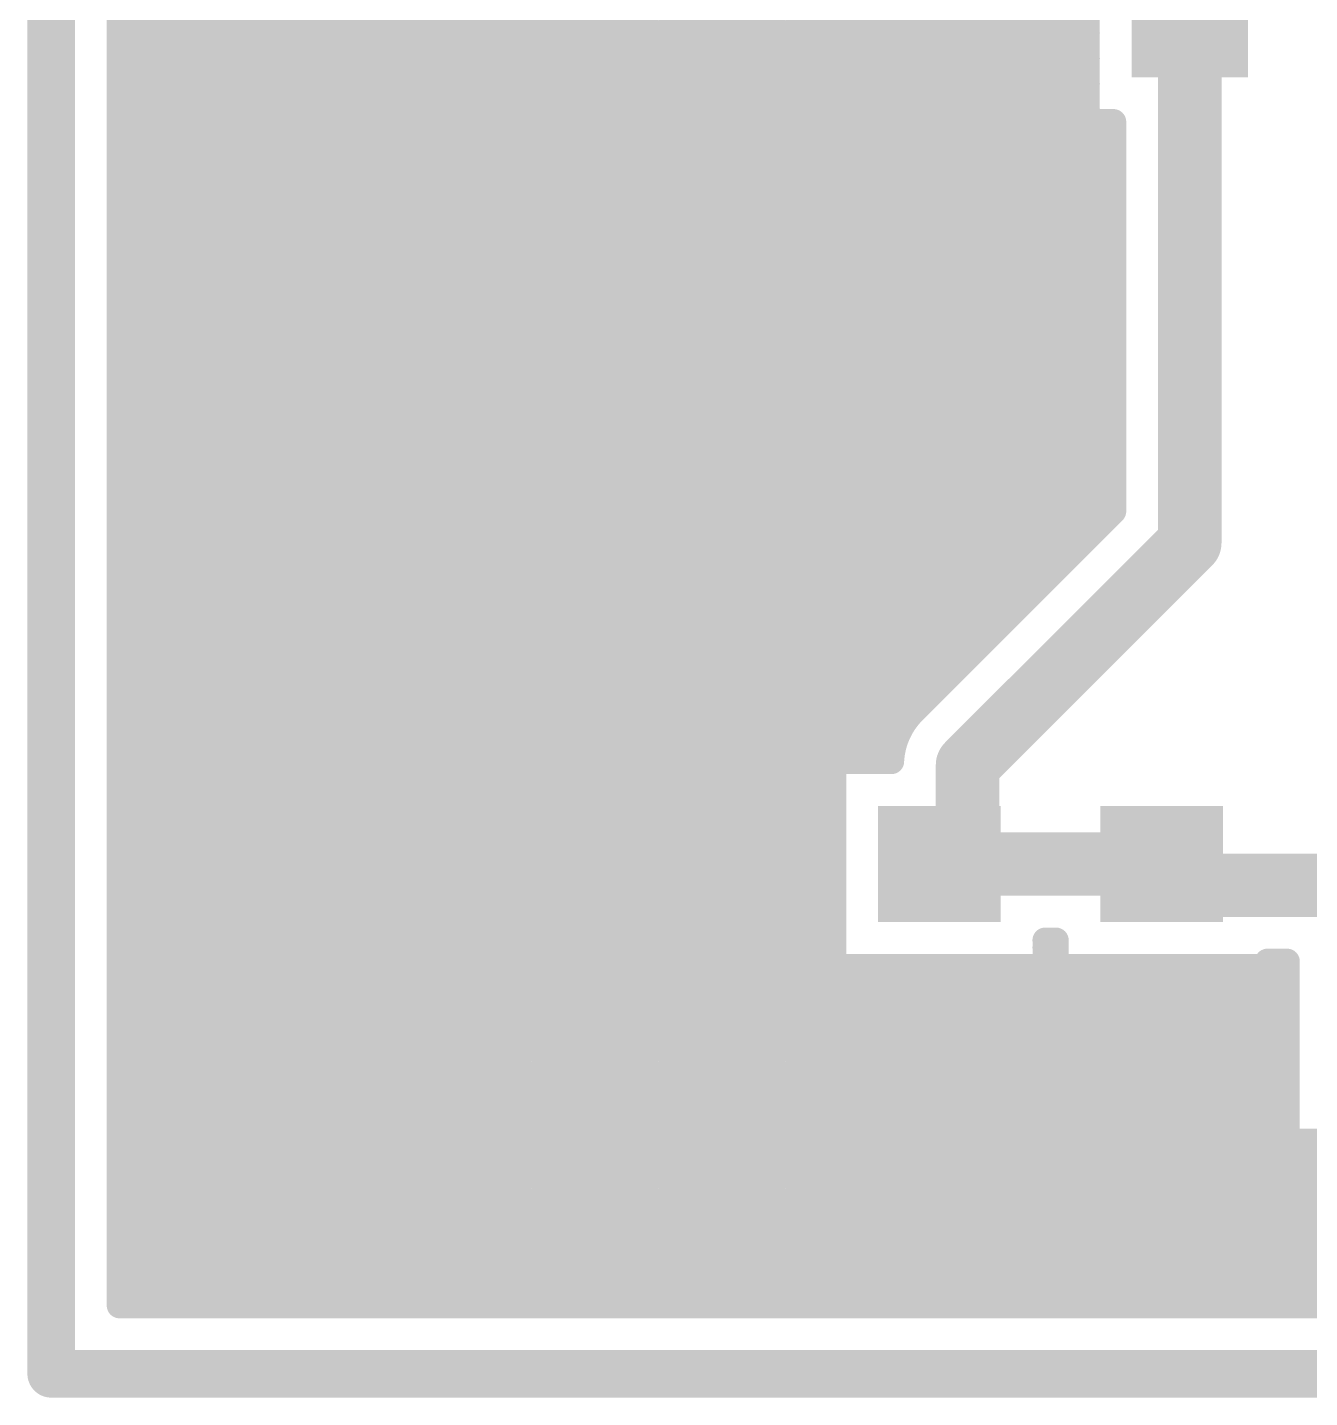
# Model space of a CAD drawing. Header units: inches. Extents: x 0 to 226, y 0 to 70.
# Drawn here: x 58.69 to 68.94, y 44.67 to 55.63 of the extents above; entities that cross this region are included whole.
import ezdxf

# ---------------------------------------------------------------- set-up
doc = ezdxf.new("R2010")
doc.units = ezdxf.units.IN
doc.layers.add('Keep-Out Layer', color=6, linetype='Continuous')
doc.layers.add('Top Layer', color=1, linetype='Continuous')

msp = doc.modelspace()

# ---------------------------------------------------------------- linework, layer by layer
at = {"layer": 'Keep-Out Layer'}
for points in [[(58.881, 44.864, 0.381, 0.381, 0), (58.881, 69.694, 0.381, 0.381, 0)], [(58.881, 44.864, 0.381, 0.381, 0), (78.322, 44.864, 0.381, 0.381, 0)]]:
    msp.add_lwpolyline(points, format="xyseb", dxfattribs=at)
msp.add_lwpolyline([(58.786, 44.864, 0.191, 0.191, 1), (58.976, 44.864, 0.191, 0.191, 1)], format="xyseb", close=True, dxfattribs=at)
msp.add_lwpolyline([(58.786, 44.864, 0.191, 0.191, 1), (58.976, 44.864, 0.191, 0.191, 1)], format="xyseb", close=True, dxfattribs=at)
at = {"layer": 'Top Layer'}
for points in [[(59.427, 45.41, 0.203, 0.203, 0), (59.427, 63.371, 0.203, 0.203, 0)], [(59.574, 45.41, 0.203, 0.203, 0), (59.574, 63.371, 0.203, 0.203, 0)], [(59.778, 45.41, 0.203, 0.203, 0), (59.778, 63.371, 0.203, 0.203, 0)], [(59.981, 45.41, 0.203, 0.203, 0), (59.981, 63.371, 0.203, 0.203, 0)], [(60.184, 45.41, 0.203, 0.203, 0), (60.184, 63.371, 0.203, 0.203, 0)], [(60.387, 45.41, 0.203, 0.203, 0), (60.387, 63.371, 0.203, 0.203, 0)], [(60.59, 45.41, 0.203, 0.203, 0), (60.59, 63.371, 0.203, 0.203, 0)], [(60.794, 45.41, 0.203, 0.203, 0), (60.794, 63.371, 0.203, 0.203, 0)], [(60.997, 45.41, 0.203, 0.203, 0), (60.997, 63.371, 0.203, 0.203, 0)], [(61.2, 45.41, 0.203, 0.203, 0), (61.2, 63.371, 0.203, 0.203, 0)], [(61.403, 45.41, 0.203, 0.203, 0), (61.403, 63.371, 0.203, 0.203, 0)], [(61.606, 45.41, 0.203, 0.203, 0), (61.606, 63.371, 0.203, 0.203, 0)], [(61.81, 45.41, 0.203, 0.203, 0), (61.81, 63.371, 0.203, 0.203, 0)], [(62.013, 45.41, 0.203, 0.203, 0), (62.013, 63.371, 0.203, 0.203, 0)], [(62.216, 45.41, 0.203, 0.203, 0), (62.216, 63.371, 0.203, 0.203, 0)], [(62.419, 45.41, 0.203, 0.203, 0), (62.419, 63.371, 0.203, 0.203, 0)], [(62.622, 45.41, 0.203, 0.203, 0), (62.622, 63.371, 0.203, 0.203, 0)], [(62.826, 45.41, 0.203, 0.203, 0), (62.826, 63.371, 0.203, 0.203, 0)], [(63.029, 45.41, 0.203, 0.203, 0), (63.029, 63.371, 0.203, 0.203, 0)], [(63.232, 45.41, 0.203, 0.203, 0), (63.232, 63.371, 0.203, 0.203, 0)], [(63.435, 45.41, 0.203, 0.203, 0), (63.435, 63.371, 0.203, 0.203, 0)], [(63.638, 45.41, 0.203, 0.203, 0), (63.638, 63.371, 0.203, 0.203, 0)], [(63.842, 45.41, 0.203, 0.203, 0), (63.842, 63.371, 0.203, 0.203, 0)], [(64.045, 45.41, 0.203, 0.203, 0), (64.045, 63.371, 0.203, 0.203, 0)], [(64.248, 45.41, 0.203, 0.203, 0), (64.248, 63.371, 0.203, 0.203, 0)], [(64.451, 45.41, 0.203, 0.203, 0), (64.451, 63.371, 0.203, 0.203, 0)], [(64.654, 45.41, 0.203, 0.203, 0), (64.654, 63.371, 0.203, 0.203, 0)], [(64.858, 45.41, 0.203, 0.203, 0), (64.858, 63.371, 0.203, 0.203, 0)], [(65.061, 45.41, 0.203, 0.203, 0), (65.061, 63.371, 0.203, 0.203, 0)], [(65.264, 49.763, 0.203, 0.203, 0), (65.264, 63.371, 0.203, 0.203, 0)], [(65.467, 49.763, 0.203, 0.203, 0), (65.467, 63.371, 0.203, 0.203, 0)], [(65.67, 50.02, 0.203, 0.203, 0), (65.67, 63.371, 0.203, 0.203, 0)], [(65.874, 50.261, 0.203, 0.203, 0), (65.874, 63.371, 0.203, 0.203, 0)], [(66.077, 50.464, 0.203, 0.203, 0), (66.077, 63.371, 0.203, 0.203, 0)], [(66.28, 50.667, 0.203, 0.203, 0), (66.28, 63.371, 0.203, 0.203, 0)], [(66.483, 50.87, 0.203, 0.203, 0), (66.483, 63.371, 0.203, 0.203, 0)], [(66.686, 51.074, 0.203, 0.203, 0), (66.686, 63.371, 0.203, 0.203, 0)], [(66.89, 51.277, 0.203, 0.203, 0), (66.89, 63.371, 0.203, 0.203, 0)], [(67.093, 51.48, 0.203, 0.203, 0), (67.093, 63.371, 0.203, 0.203, 0)], [(67.165, 54.879, 0.203, 0.203, 0), (67.165, 56.57, 0.203, 0.203, 0)], [(67.986, 53.804, 0.508, 0.508, 0), (67.986, 55.724, 0.508, 0.508, 0)], [(59.427, 55.59, 0.203, 0.203, 0), (67.165, 55.59, 0.203, 0.203, 0)], [(59.427, 55.386, 0.203, 0.203, 0), (67.165, 55.386, 0.203, 0.203, 0)], [(59.427, 55.183, 0.203, 0.203, 0), (67.165, 55.183, 0.203, 0.203, 0)], [(59.427, 54.98, 0.203, 0.203, 0), (67.165, 54.98, 0.203, 0.203, 0)], [(67.165, 54.879, 0.203, 0.203, 0), (67.376, 54.879, 0.203, 0.203, 0)], [(67.296, 51.683, 0.203, 0.203, 0), (67.296, 54.879, 0.203, 0.203, 0)], [(67.376, 53.804, 0.203, 0.203, 0), (67.376, 54.879, 0.203, 0.203, 0)], [(59.427, 54.777, 0.203, 0.203, 0), (67.376, 54.777, 0.203, 0.203, 0)], [(59.427, 54.574, 0.203, 0.203, 0), (67.376, 54.574, 0.203, 0.203, 0)], [(59.427, 54.37, 0.203, 0.203, 0), (67.376, 54.37, 0.203, 0.203, 0)], [(59.427, 54.167, 0.203, 0.203, 0), (67.376, 54.167, 0.203, 0.203, 0)], [(59.427, 53.964, 0.203, 0.203, 0), (67.376, 53.964, 0.203, 0.203, 0)], [(67.986, 51.511, 0.508, 0.508, 0), (67.986, 53.804, 0.508, 0.508, 0)], [(59.427, 53.761, 0.203, 0.203, 0), (67.376, 53.761, 0.203, 0.203, 0)], [(67.376, 51.763, 0.203, 0.203, 0), (67.376, 53.804, 0.203, 0.203, 0)], [(59.427, 53.558, 0.203, 0.203, 0), (67.376, 53.558, 0.203, 0.203, 0)], [(59.427, 53.354, 0.203, 0.203, 0), (67.376, 53.354, 0.203, 0.203, 0)], [(59.427, 53.151, 0.203, 0.203, 0), (67.376, 53.151, 0.203, 0.203, 0)], [(59.427, 52.948, 0.203, 0.203, 0), (67.376, 52.948, 0.203, 0.203, 0)], [(59.427, 52.745, 0.203, 0.203, 0), (67.376, 52.745, 0.203, 0.203, 0)], [(59.427, 52.542, 0.203, 0.203, 0), (67.376, 52.542, 0.203, 0.203, 0)], [(59.427, 52.338, 0.203, 0.203, 0), (67.376, 52.338, 0.203, 0.203, 0)], [(59.427, 52.135, 0.203, 0.203, 0), (67.376, 52.135, 0.203, 0.203, 0)], [(59.427, 51.932, 0.203, 0.203, 0), (67.376, 51.932, 0.203, 0.203, 0)], [(65.778, 50.165, 0.203, 0.203, 0), (67.376, 51.763, 0.203, 0.203, 0)], [(59.427, 51.729, 0.203, 0.203, 0), (67.342, 51.729, 0.203, 0.203, 0)], [(66.209, 49.734, 0.508, 0.508, 0), (67.986, 51.511, 0.508, 0.508, 0)], [(59.427, 51.526, 0.203, 0.203, 0), (67.138, 51.526, 0.203, 0.203, 0)], [(59.427, 51.322, 0.203, 0.203, 0), (66.935, 51.322, 0.203, 0.203, 0)], [(59.427, 51.119, 0.203, 0.203, 0), (66.732, 51.119, 0.203, 0.203, 0)], [(59.427, 50.916, 0.203, 0.203, 0), (66.529, 50.916, 0.203, 0.203, 0)], [(59.427, 50.713, 0.203, 0.203, 0), (66.326, 50.713, 0.203, 0.203, 0)], [(59.427, 50.51, 0.203, 0.203, 0), (66.122, 50.51, 0.203, 0.203, 0)], [(59.427, 50.306, 0.203, 0.203, 0), (65.919, 50.306, 0.203, 0.203, 0)], [(59.427, 50.103, 0.203, 0.203, 0), (65.724, 50.103, 0.203, 0.203, 0)], [(65.6, 49.763, 0.203, 0.203, -0.186704), (65.778, 50.165, 0.203, 0.203, 0)], [(65.6, 49.763, 0.203, 0.203, -0.186704), (65.778, 50.165, 0.203, 0.203, 0)], [(59.427, 49.9, 0.203, 0.203, 0), (65.622, 49.9, 0.203, 0.203, 0)], [(66.209, 49.153, 0.508, 0.508, 0), (66.209, 49.734, 0.508, 0.508, 0)], [(59.427, 49.697, 0.203, 0.203, 0), (65.138, 49.697, 0.203, 0.203, 0)], [(65.138, 48.121, 0.203, 0.203, 0), (65.138, 49.763, 0.203, 0.203, 0)], [(65.138, 49.763, 0.203, 0.203, 0), (65.6, 49.763, 0.203, 0.203, 0)], [(59.427, 49.494, 0.203, 0.203, 0), (65.138, 49.494, 0.203, 0.203, 0)], [(59.427, 49.29, 0.203, 0.203, 0), (65.138, 49.29, 0.203, 0.203, 0)], [(65.998, 48.942, 0.508, 0.508, 0), (66.209, 49.153, 0.508, 0.508, 0)], [(59.427, 49.087, 0.203, 0.203, 0), (65.138, 49.087, 0.203, 0.203, 0)], [(65.984, 48.942, 0.508, 0.508, 0), (65.998, 48.942, 0.508, 0.508, 0)], [(65.984, 48.942, 0.508, 0.508, 0), (67.762, 48.942, 0.508, 0.508, 0)], [(67.762, 48.942, 0.508, 0.508, 0), (67.932, 48.772, 0.508, 0.508, 0)], [(67.932, 48.772, 0.508, 0.508, 0), (69.426, 48.772, 0.508, 0.508, 0)], [(59.427, 48.884, 0.203, 0.203, 0), (65.138, 48.884, 0.203, 0.203, 0)], [(59.427, 48.681, 0.203, 0.203, 0), (65.138, 48.681, 0.203, 0.203, 0)], [(59.427, 48.478, 0.203, 0.203, 0), (65.138, 48.478, 0.203, 0.203, 0)], [(59.427, 48.274, 0.203, 0.203, 0), (65.138, 48.274, 0.203, 0.203, 0)], [(66.83, 48.332, 0.203, 0.203, 0), (66.917, 48.332, 0.203, 0.203, 0)], [(66.83, 48.121, 0.203, 0.203, 0), (66.83, 48.332, 0.203, 0.203, 0)], [(66.83, 48.274, 0.203, 0.203, 0), (66.917, 48.274, 0.203, 0.203, 0)], [(66.89, 45.41, 0.203, 0.203, 0), (66.89, 48.332, 0.203, 0.203, 0)], [(66.917, 48.121, 0.203, 0.203, 0), (66.917, 48.332, 0.203, 0.203, 0)], [(68.608, 48.163, 0.203, 0.203, 0), (68.764, 48.163, 0.203, 0.203, 0)], [(68.718, 45.41, 0.203, 0.203, 0), (68.718, 48.163, 0.203, 0.203, 0)], [(68.764, 46.723, 0.203, 0.203, 0), (68.764, 48.163, 0.203, 0.203, 0)], [(59.427, 48.071, 0.203, 0.203, 0), (68.764, 48.071, 0.203, 0.203, 0)], [(65.138, 48.121, 0.203, 0.203, 0), (66.83, 48.121, 0.203, 0.203, 0)], [(65.264, 45.41, 0.203, 0.203, 0), (65.264, 48.121, 0.203, 0.203, 0)], [(65.467, 45.41, 0.203, 0.203, 0), (65.467, 48.121, 0.203, 0.203, 0)], [(65.67, 45.41, 0.203, 0.203, 0), (65.67, 48.121, 0.203, 0.203, 0)], [(65.874, 45.41, 0.203, 0.203, 0), (65.874, 48.121, 0.203, 0.203, 0)], [(66.077, 45.41, 0.203, 0.203, 0), (66.077, 48.121, 0.203, 0.203, 0)], [(66.28, 45.41, 0.203, 0.203, 0), (66.28, 48.121, 0.203, 0.203, 0)], [(66.483, 45.41, 0.203, 0.203, 0), (66.483, 48.121, 0.203, 0.203, 0)], [(66.686, 45.41, 0.203, 0.203, 0), (66.686, 48.121, 0.203, 0.203, 0)], [(66.917, 48.121, 0.203, 0.203, 0), (68.608, 48.121, 0.203, 0.203, 0)], [(67.093, 45.41, 0.203, 0.203, 0), (67.093, 48.121, 0.203, 0.203, 0)], [(67.296, 45.41, 0.203, 0.203, 0), (67.296, 48.121, 0.203, 0.203, 0)], [(67.499, 45.41, 0.203, 0.203, 0), (67.499, 48.121, 0.203, 0.203, 0)], [(67.702, 45.41, 0.203, 0.203, 0), (67.702, 48.121, 0.203, 0.203, 0)], [(67.906, 45.41, 0.203, 0.203, 0), (67.906, 48.121, 0.203, 0.203, 0)], [(68.109, 45.41, 0.203, 0.203, 0), (68.109, 48.121, 0.203, 0.203, 0)], [(68.312, 45.41, 0.203, 0.203, 0), (68.312, 48.121, 0.203, 0.203, 0)], [(68.515, 45.41, 0.203, 0.203, 0), (68.515, 48.121, 0.203, 0.203, 0)], [(59.427, 47.868, 0.203, 0.203, 0), (68.764, 47.868, 0.203, 0.203, 0)], [(59.427, 47.665, 0.203, 0.203, 0), (68.764, 47.665, 0.203, 0.203, 0)], [(59.427, 47.462, 0.203, 0.203, 0), (68.764, 47.462, 0.203, 0.203, 0)], [(59.427, 47.258, 0.203, 0.203, 0), (68.764, 47.258, 0.203, 0.203, 0)], [(59.427, 47.055, 0.203, 0.203, 0), (68.764, 47.055, 0.203, 0.203, 0)], [(59.427, 46.852, 0.203, 0.203, 0), (68.764, 46.852, 0.203, 0.203, 0)], [(68.764, 46.723, 0.203, 0.203, 0), (70.475, 46.723, 0.203, 0.203, 0)], [(68.922, 45.41, 0.203, 0.203, 0), (68.922, 46.723, 0.203, 0.203, 0)], [(59.427, 46.649, 0.203, 0.203, 0), (77.775, 46.649, 0.203, 0.203, 0)], [(59.427, 46.446, 0.203, 0.203, 0), (77.775, 46.446, 0.203, 0.203, 0)], [(59.427, 46.242, 0.203, 0.203, 0), (77.775, 46.242, 0.203, 0.203, 0)], [(59.427, 46.039, 0.203, 0.203, 0), (77.775, 46.039, 0.203, 0.203, 0)], [(59.427, 45.836, 0.203, 0.203, 0), (77.775, 45.836, 0.203, 0.203, 0)], [(59.427, 45.633, 0.203, 0.203, 0), (77.775, 45.633, 0.203, 0.203, 0)], [(59.427, 45.43, 0.203, 0.203, 0), (77.775, 45.43, 0.203, 0.203, 0)], [(59.427, 45.41, 0.203, 0.203, 0), (77.775, 45.41, 0.203, 0.203, 0)]]:
    msp.add_lwpolyline(points, format="xyseb", dxfattribs=at)
for points in [[(67.859, 55.724, 0.254, 0.254, 1), (68.113, 55.724, 0.254, 0.254, 1)], [(62.592, 55.551, 0.305, 0.305, 1), (62.897, 55.551, 0.305, 0.305, 1)], [(59.376, 55.59, 0.102, 0.102, 1), (59.478, 55.59, 0.102, 0.102, 1)], [(60.992, 55.483, 0.305, 0.305, 1), (61.297, 55.483, 0.305, 0.305, 1)], [(67.114, 55.59, 0.102, 0.102, 1), (67.216, 55.59, 0.102, 0.102, 1)], [(59.376, 55.386, 0.102, 0.102, 1), (59.478, 55.386, 0.102, 0.102, 1)], [(67.114, 55.386, 0.102, 0.102, 1), (67.216, 55.386, 0.102, 0.102, 1)], [(59.376, 55.183, 0.102, 0.102, 1), (59.478, 55.183, 0.102, 0.102, 1)], [(67.114, 55.183, 0.102, 0.102, 1), (67.216, 55.183, 0.102, 0.102, 1)], [(59.376, 54.98, 0.102, 0.102, 1), (59.478, 54.98, 0.102, 0.102, 1)], [(64.717, 54.725, 0.356, 0.356, 1), (65.072, 54.725, 0.356, 0.356, 1)], [(67.114, 54.98, 0.102, 0.102, 1), (67.216, 54.98, 0.102, 0.102, 1)], [(66.325, 54.62, 0.356, 0.356, 1), (66.681, 54.62, 0.356, 0.356, 1)], [(67.114, 54.879, 0.102, 0.102, 1), (67.216, 54.879, 0.102, 0.102, 1)], [(67.114, 54.879, 0.102, 0.102, 1), (67.216, 54.879, 0.102, 0.102, 1)], [(67.245, 54.879, 0.102, 0.102, 1), (67.347, 54.879, 0.102, 0.102, 1)], [(67.325, 54.879, 0.102, 0.102, 1), (67.427, 54.879, 0.102, 0.102, 1)], [(67.325, 54.879, 0.102, 0.102, 1), (67.427, 54.879, 0.102, 0.102, 1)], [(59.376, 54.777, 0.102, 0.102, 1), (59.478, 54.777, 0.102, 0.102, 1)], [(67.325, 54.777, 0.102, 0.102, 1), (67.427, 54.777, 0.102, 0.102, 1)], [(59.376, 54.574, 0.102, 0.102, 1), (59.478, 54.574, 0.102, 0.102, 1)], [(67.325, 54.574, 0.102, 0.102, 1), (67.427, 54.574, 0.102, 0.102, 1)], [(64.118, 54.214, 0.356, 0.356, 1), (64.473, 54.214, 0.356, 0.356, 1)], [(59.376, 54.37, 0.102, 0.102, 1), (59.478, 54.37, 0.102, 0.102, 1)], [(67.325, 54.37, 0.102, 0.102, 1), (67.427, 54.37, 0.102, 0.102, 1)], [(59.376, 54.167, 0.102, 0.102, 1), (59.478, 54.167, 0.102, 0.102, 1)], [(61.299, 53.975, 0.305, 0.305, 1), (61.604, 53.975, 0.305, 0.305, 1)], [(67.325, 54.167, 0.102, 0.102, 1), (67.427, 54.167, 0.102, 0.102, 1)], [(59.376, 53.964, 0.102, 0.102, 1), (59.478, 53.964, 0.102, 0.102, 1)], [(59.902, 53.822, 0.305, 0.305, 1), (60.207, 53.822, 0.305, 0.305, 1)], [(62.696, 53.802, 0.305, 0.305, 1), (63, 53.802, 0.305, 0.305, 1)], [(67.325, 53.964, 0.102, 0.102, 1), (67.427, 53.964, 0.102, 0.102, 1)], [(67.859, 53.804, 0.254, 0.254, 1), (68.113, 53.804, 0.254, 0.254, 1)], [(67.859, 53.804, 0.254, 0.254, 1), (68.113, 53.804, 0.254, 0.254, 1)], [(59.376, 53.761, 0.102, 0.102, 1), (59.478, 53.761, 0.102, 0.102, 1)], [(67.325, 53.804, 0.102, 0.102, 1), (67.427, 53.804, 0.102, 0.102, 1)], [(67.325, 53.804, 0.102, 0.102, 1), (67.427, 53.804, 0.102, 0.102, 1)], [(67.325, 53.761, 0.102, 0.102, 1), (67.427, 53.761, 0.102, 0.102, 1)], [(59.376, 53.558, 0.102, 0.102, 1), (59.478, 53.558, 0.102, 0.102, 1)], [(67.325, 53.558, 0.102, 0.102, 1), (67.427, 53.558, 0.102, 0.102, 1)], [(59.376, 53.354, 0.102, 0.102, 1), (59.478, 53.354, 0.102, 0.102, 1)], [(67.325, 53.354, 0.102, 0.102, 1), (67.427, 53.354, 0.102, 0.102, 1)], [(59.376, 53.151, 0.102, 0.102, 1), (59.478, 53.151, 0.102, 0.102, 1)], [(67.325, 53.151, 0.102, 0.102, 1), (67.427, 53.151, 0.102, 0.102, 1)], [(59.376, 52.948, 0.102, 0.102, 1), (59.478, 52.948, 0.102, 0.102, 1)], [(66.079, 52.65, 0.305, 0.305, 1), (66.384, 52.65, 0.305, 0.305, 1)], [(67.325, 52.948, 0.102, 0.102, 1), (67.427, 52.948, 0.102, 0.102, 1)], [(59.376, 52.745, 0.102, 0.102, 1), (59.478, 52.745, 0.102, 0.102, 1)], [(64.605, 52.565, 0.305, 0.305, 1), (64.91, 52.565, 0.305, 0.305, 1)], [(67.325, 52.745, 0.102, 0.102, 1), (67.427, 52.745, 0.102, 0.102, 1)], [(61.997, 52.467, 0.305, 0.305, 1), (62.302, 52.467, 0.305, 0.305, 1)], [(59.376, 52.542, 0.102, 0.102, 1), (59.478, 52.542, 0.102, 0.102, 1)], [(67.325, 52.542, 0.102, 0.102, 1), (67.427, 52.542, 0.102, 0.102, 1)], [(59.376, 52.338, 0.102, 0.102, 1), (59.478, 52.338, 0.102, 0.102, 1)], [(67.325, 52.338, 0.102, 0.102, 1), (67.427, 52.338, 0.102, 0.102, 1)], [(63.394, 52.053, 0.305, 0.305, 1), (63.699, 52.053, 0.305, 0.305, 1)], [(59.376, 52.135, 0.102, 0.102, 1), (59.478, 52.135, 0.102, 0.102, 1)], [(67.325, 52.135, 0.102, 0.102, 1), (67.427, 52.135, 0.102, 0.102, 1)], [(60.601, 51.819, 0.305, 0.305, 1), (60.906, 51.819, 0.305, 0.305, 1)], [(59.376, 51.932, 0.102, 0.102, 1), (59.478, 51.932, 0.102, 0.102, 1)], [(67.325, 51.932, 0.102, 0.102, 1), (67.427, 51.932, 0.102, 0.102, 1)], [(65.906, 51.612, 0.305, 0.305, 1), (66.211, 51.612, 0.305, 0.305, 1)], [(67.325, 51.763, 0.102, 0.102, 1), (67.427, 51.763, 0.102, 0.102, 1)], [(67.325, 51.763, 0.102, 0.102, 1), (67.427, 51.763, 0.102, 0.102, 1)], [(59.376, 51.729, 0.102, 0.102, 1), (59.478, 51.729, 0.102, 0.102, 1)], [(67.245, 51.683, 0.102, 0.102, 1), (67.347, 51.683, 0.102, 0.102, 1)], [(67.291, 51.729, 0.102, 0.102, 1), (67.392, 51.729, 0.102, 0.102, 1)], [(67.859, 51.511, 0.254, 0.254, 1), (68.113, 51.511, 0.254, 0.254, 1)], [(67.859, 51.511, 0.254, 0.254, 1), (68.113, 51.511, 0.254, 0.254, 1)], [(59.376, 51.526, 0.102, 0.102, 1), (59.478, 51.526, 0.102, 0.102, 1)], [(67.088, 51.526, 0.102, 0.102, 1), (67.189, 51.526, 0.102, 0.102, 1)], [(59.902, 51.307, 0.305, 0.305, 1), (60.207, 51.307, 0.305, 0.305, 1)], [(67.042, 51.48, 0.102, 0.102, 1), (67.144, 51.48, 0.102, 0.102, 1)], [(59.376, 51.322, 0.102, 0.102, 1), (59.478, 51.322, 0.102, 0.102, 1)], [(66.884, 51.322, 0.102, 0.102, 1), (66.986, 51.322, 0.102, 0.102, 1)], [(66.839, 51.277, 0.102, 0.102, 1), (66.94, 51.277, 0.102, 0.102, 1)], [(59.376, 51.119, 0.102, 0.102, 1), (59.478, 51.119, 0.102, 0.102, 1)], [(66.681, 51.119, 0.102, 0.102, 1), (66.783, 51.119, 0.102, 0.102, 1)], [(62.12, 50.824, 0.305, 0.305, 1), (62.425, 50.824, 0.305, 0.305, 1)], [(66.636, 51.074, 0.102, 0.102, 1), (66.737, 51.074, 0.102, 0.102, 1)], [(59.376, 50.916, 0.102, 0.102, 1), (59.478, 50.916, 0.102, 0.102, 1)], [(66.432, 50.87, 0.102, 0.102, 1), (66.534, 50.87, 0.102, 0.102, 1)], [(66.478, 50.916, 0.102, 0.102, 1), (66.58, 50.916, 0.102, 0.102, 1)], [(59.376, 50.713, 0.102, 0.102, 1), (59.478, 50.713, 0.102, 0.102, 1)], [(64.638, 50.459, 0.305, 0.305, 1), (64.942, 50.459, 0.305, 0.305, 1)], [(66.229, 50.667, 0.102, 0.102, 1), (66.331, 50.667, 0.102, 0.102, 1)], [(66.275, 50.713, 0.102, 0.102, 1), (66.376, 50.713, 0.102, 0.102, 1)], [(59.376, 50.51, 0.102, 0.102, 1), (59.478, 50.51, 0.102, 0.102, 1)], [(66.026, 50.464, 0.102, 0.102, 1), (66.128, 50.464, 0.102, 0.102, 1)], [(66.072, 50.51, 0.102, 0.102, 1), (66.173, 50.51, 0.102, 0.102, 1)], [(59.376, 50.306, 0.102, 0.102, 1), (59.478, 50.306, 0.102, 0.102, 1)], [(65.823, 50.261, 0.102, 0.102, 1), (65.924, 50.261, 0.102, 0.102, 1)], [(65.868, 50.306, 0.102, 0.102, 1), (65.97, 50.306, 0.102, 0.102, 1)], [(59.376, 50.103, 0.102, 0.102, 1), (59.478, 50.103, 0.102, 0.102, 1)], [(65.673, 50.103, 0.102, 0.102, 1), (65.775, 50.103, 0.102, 0.102, 1)], [(65.727, 50.165, 0.102, 0.102, 1), (65.828, 50.165, 0.102, 0.102, 1)], [(65.727, 50.165, 0.102, 0.102, 1), (65.828, 50.165, 0.102, 0.102, 1)], [(65.727, 50.165, 0.102, 0.102, 1), (65.828, 50.165, 0.102, 0.102, 1)], [(65.62, 50.02, 0.102, 0.102, 1), (65.721, 50.02, 0.102, 0.102, 1)], [(59.376, 49.9, 0.102, 0.102, 1), (59.478, 49.9, 0.102, 0.102, 1)], [(65.571, 49.9, 0.102, 0.102, 1), (65.673, 49.9, 0.102, 0.102, 1)], [(66.082, 49.734, 0.254, 0.254, 1), (66.336, 49.734, 0.254, 0.254, 1)], [(66.082, 49.734, 0.254, 0.254, 1), (66.336, 49.734, 0.254, 0.254, 1)], [(62.425, 49.654, 0.305, 0.305, 1), (62.73, 49.654, 0.305, 0.305, 1)], [(59.376, 49.697, 0.102, 0.102, 1), (59.478, 49.697, 0.102, 0.102, 1)], [(65.088, 49.763, 0.102, 0.102, 1), (65.189, 49.763, 0.102, 0.102, 1)], [(65.088, 49.763, 0.102, 0.102, 1), (65.189, 49.763, 0.102, 0.102, 1)], [(65.088, 49.697, 0.102, 0.102, 1), (65.189, 49.697, 0.102, 0.102, 1)], [(65.213, 49.763, 0.102, 0.102, 1), (65.315, 49.763, 0.102, 0.102, 1)], [(65.416, 49.763, 0.102, 0.102, 1), (65.518, 49.763, 0.102, 0.102, 1)], [(65.549, 49.763, 0.102, 0.102, 1), (65.651, 49.763, 0.102, 0.102, 1)], [(65.549, 49.763, 0.102, 0.102, 1), (65.651, 49.763, 0.102, 0.102, 1)], [(65.549, 49.763, 0.102, 0.102, 1), (65.651, 49.763, 0.102, 0.102, 1)], [(59.376, 49.494, 0.102, 0.102, 1), (59.478, 49.494, 0.102, 0.102, 1)], [(60.619, 49.275, 0.305, 0.305, 1), (60.924, 49.275, 0.305, 0.305, 1)], [(65.088, 49.494, 0.102, 0.102, 1), (65.189, 49.494, 0.102, 0.102, 1)], [(59.376, 49.29, 0.102, 0.102, 1), (59.478, 49.29, 0.102, 0.102, 1)], [(65.088, 49.29, 0.102, 0.102, 1), (65.189, 49.29, 0.102, 0.102, 1)], [(66.082, 49.153, 0.254, 0.254, 1), (66.336, 49.153, 0.254, 0.254, 1)], [(66.082, 49.153, 0.254, 0.254, 1), (66.336, 49.153, 0.254, 0.254, 1)], [(63.951, 48.965, 0.356, 0.356, 1), (64.307, 48.965, 0.356, 0.356, 1)], [(59.376, 49.087, 0.102, 0.102, 1), (59.478, 49.087, 0.102, 0.102, 1)], [(65.088, 49.087, 0.102, 0.102, 1), (65.189, 49.087, 0.102, 0.102, 1)], [(65.857, 48.942, 0.254, 0.254, 1), (66.111, 48.942, 0.254, 0.254, 1)], [(65.857, 48.942, 0.254, 0.254, 1), (66.111, 48.942, 0.254, 0.254, 1)], [(65.871, 48.942, 0.254, 0.254, 1), (66.125, 48.942, 0.254, 0.254, 1)], [(65.871, 48.942, 0.254, 0.254, 1), (66.125, 48.942, 0.254, 0.254, 1)], [(67.635, 48.942, 0.254, 0.254, 1), (67.889, 48.942, 0.254, 0.254, 1)], [(67.635, 48.942, 0.254, 0.254, 1), (67.889, 48.942, 0.254, 0.254, 1)], [(67.805, 48.772, 0.254, 0.254, 1), (68.059, 48.772, 0.254, 0.254, 1)], [(67.805, 48.772, 0.254, 0.254, 1), (68.059, 48.772, 0.254, 0.254, 1)], [(59.376, 48.884, 0.102, 0.102, 1), (59.478, 48.884, 0.102, 0.102, 1)], [(65.088, 48.884, 0.102, 0.102, 1), (65.189, 48.884, 0.102, 0.102, 1)], [(59.376, 48.681, 0.102, 0.102, 1), (59.478, 48.681, 0.102, 0.102, 1)], [(65.088, 48.681, 0.102, 0.102, 1), (65.189, 48.681, 0.102, 0.102, 1)], [(61.774, 48.46, 0.305, 0.305, 1), (62.079, 48.46, 0.305, 0.305, 1)], [(59.376, 48.478, 0.102, 0.102, 1), (59.478, 48.478, 0.102, 0.102, 1)], [(65.088, 48.478, 0.102, 0.102, 1), (65.189, 48.478, 0.102, 0.102, 1)], [(59.376, 48.274, 0.102, 0.102, 1), (59.478, 48.274, 0.102, 0.102, 1)], [(65.088, 48.274, 0.102, 0.102, 1), (65.189, 48.274, 0.102, 0.102, 1)], [(66.779, 48.332, 0.102, 0.102, 1), (66.88, 48.332, 0.102, 0.102, 1)], [(66.779, 48.332, 0.102, 0.102, 1), (66.88, 48.332, 0.102, 0.102, 1)], [(66.779, 48.274, 0.102, 0.102, 1), (66.88, 48.274, 0.102, 0.102, 1)], [(66.839, 48.332, 0.102, 0.102, 1), (66.94, 48.332, 0.102, 0.102, 1)], [(66.866, 48.332, 0.102, 0.102, 1), (66.967, 48.332, 0.102, 0.102, 1)], [(66.866, 48.332, 0.102, 0.102, 1), (66.967, 48.332, 0.102, 0.102, 1)], [(66.866, 48.274, 0.102, 0.102, 1), (66.967, 48.274, 0.102, 0.102, 1)], [(68.557, 48.163, 0.102, 0.102, 1), (68.659, 48.163, 0.102, 0.102, 1)], [(68.668, 48.163, 0.102, 0.102, 1), (68.769, 48.163, 0.102, 0.102, 1)], [(68.713, 48.163, 0.102, 0.102, 1), (68.815, 48.163, 0.102, 0.102, 1)], [(68.713, 48.163, 0.102, 0.102, 1), (68.815, 48.163, 0.102, 0.102, 1)], [(59.376, 48.071, 0.102, 0.102, 1), (59.478, 48.071, 0.102, 0.102, 1)], [(65.088, 48.121, 0.102, 0.102, 1), (65.189, 48.121, 0.102, 0.102, 1)], [(65.088, 48.121, 0.102, 0.102, 1), (65.189, 48.121, 0.102, 0.102, 1)], [(65.213, 48.121, 0.102, 0.102, 1), (65.315, 48.121, 0.102, 0.102, 1)], [(65.416, 48.121, 0.102, 0.102, 1), (65.518, 48.121, 0.102, 0.102, 1)], [(65.62, 48.121, 0.102, 0.102, 1), (65.721, 48.121, 0.102, 0.102, 1)], [(65.823, 48.121, 0.102, 0.102, 1), (65.924, 48.121, 0.102, 0.102, 1)], [(66.026, 48.121, 0.102, 0.102, 1), (66.128, 48.121, 0.102, 0.102, 1)], [(66.229, 48.121, 0.102, 0.102, 1), (66.331, 48.121, 0.102, 0.102, 1)], [(66.432, 48.121, 0.102, 0.102, 1), (66.534, 48.121, 0.102, 0.102, 1)], [(66.636, 48.121, 0.102, 0.102, 1), (66.737, 48.121, 0.102, 0.102, 1)], [(66.779, 48.121, 0.102, 0.102, 1), (66.88, 48.121, 0.102, 0.102, 1)], [(66.779, 48.121, 0.102, 0.102, 1), (66.88, 48.121, 0.102, 0.102, 1)], [(66.866, 48.121, 0.102, 0.102, 1), (66.967, 48.121, 0.102, 0.102, 1)], [(66.866, 48.121, 0.102, 0.102, 1), (66.967, 48.121, 0.102, 0.102, 1)], [(67.042, 48.121, 0.102, 0.102, 1), (67.144, 48.121, 0.102, 0.102, 1)], [(67.245, 48.121, 0.102, 0.102, 1), (67.347, 48.121, 0.102, 0.102, 1)], [(67.448, 48.121, 0.102, 0.102, 1), (67.55, 48.121, 0.102, 0.102, 1)], [(67.652, 48.121, 0.102, 0.102, 1), (67.753, 48.121, 0.102, 0.102, 1)], [(67.855, 48.121, 0.102, 0.102, 1), (67.956, 48.121, 0.102, 0.102, 1)], [(68.058, 48.121, 0.102, 0.102, 1), (68.16, 48.121, 0.102, 0.102, 1)], [(68.261, 48.121, 0.102, 0.102, 1), (68.363, 48.121, 0.102, 0.102, 1)], [(68.464, 48.121, 0.102, 0.102, 1), (68.566, 48.121, 0.102, 0.102, 1)], [(68.557, 48.121, 0.102, 0.102, 1), (68.659, 48.121, 0.102, 0.102, 1)], [(68.713, 48.071, 0.102, 0.102, 1), (68.815, 48.071, 0.102, 0.102, 1)], [(59.376, 47.868, 0.102, 0.102, 1), (59.478, 47.868, 0.102, 0.102, 1)], [(68.713, 47.868, 0.102, 0.102, 1), (68.815, 47.868, 0.102, 0.102, 1)], [(60.227, 47.589, 0.305, 0.305, 1), (60.531, 47.589, 0.305, 0.305, 1)], [(59.376, 47.665, 0.102, 0.102, 1), (59.478, 47.665, 0.102, 0.102, 1)], [(68.713, 47.665, 0.102, 0.102, 1), (68.815, 47.665, 0.102, 0.102, 1)], [(59.376, 47.462, 0.102, 0.102, 1), (59.478, 47.462, 0.102, 0.102, 1)], [(66.772, 47.18, 0.356, 0.356, 1), (67.128, 47.18, 0.356, 0.356, 1)], [(68.713, 47.462, 0.102, 0.102, 1), (68.815, 47.462, 0.102, 0.102, 1)], [(59.376, 47.258, 0.102, 0.102, 1), (59.478, 47.258, 0.102, 0.102, 1)], [(68.713, 47.258, 0.102, 0.102, 1), (68.815, 47.258, 0.102, 0.102, 1)], [(59.376, 47.055, 0.102, 0.102, 1), (59.478, 47.055, 0.102, 0.102, 1)], [(68.713, 47.055, 0.102, 0.102, 1), (68.815, 47.055, 0.102, 0.102, 1)], [(63.839, 46.804, 0.305, 0.305, 1), (64.144, 46.804, 0.305, 0.305, 1)], [(59.376, 46.852, 0.102, 0.102, 1), (59.478, 46.852, 0.102, 0.102, 1)], [(61.365, 46.706, 0.305, 0.305, 1), (61.67, 46.706, 0.305, 0.305, 1)], [(68.713, 46.852, 0.102, 0.102, 1), (68.815, 46.852, 0.102, 0.102, 1)], [(68.713, 46.723, 0.102, 0.102, 1), (68.815, 46.723, 0.102, 0.102, 1)], [(68.713, 46.723, 0.102, 0.102, 1), (68.815, 46.723, 0.102, 0.102, 1)], [(68.871, 46.723, 0.102, 0.102, 1), (68.972, 46.723, 0.102, 0.102, 1)], [(59.376, 46.649, 0.102, 0.102, 1), (59.478, 46.649, 0.102, 0.102, 1)], [(59.376, 46.446, 0.102, 0.102, 1), (59.478, 46.446, 0.102, 0.102, 1)], [(59.376, 46.242, 0.102, 0.102, 1), (59.478, 46.242, 0.102, 0.102, 1)], [(59.736, 46.058, 0.305, 0.305, 1), (60.041, 46.058, 0.305, 0.305, 1)], [(59.376, 46.039, 0.102, 0.102, 1), (59.478, 46.039, 0.102, 0.102, 1)], [(59.376, 45.836, 0.102, 0.102, 1), (59.478, 45.836, 0.102, 0.102, 1)], [(59.376, 45.633, 0.102, 0.102, 1), (59.478, 45.633, 0.102, 0.102, 1)], [(59.376, 45.43, 0.102, 0.102, 1), (59.478, 45.43, 0.102, 0.102, 1)], [(59.376, 45.41, 0.102, 0.102, 1), (59.478, 45.41, 0.102, 0.102, 1)], [(59.376, 45.41, 0.102, 0.102, 1), (59.478, 45.41, 0.102, 0.102, 1)], [(59.524, 45.41, 0.102, 0.102, 1), (59.625, 45.41, 0.102, 0.102, 1)], [(59.727, 45.41, 0.102, 0.102, 1), (59.828, 45.41, 0.102, 0.102, 1)], [(59.93, 45.41, 0.102, 0.102, 1), (60.032, 45.41, 0.102, 0.102, 1)], [(60.133, 45.41, 0.102, 0.102, 1), (60.235, 45.41, 0.102, 0.102, 1)], [(60.336, 45.41, 0.102, 0.102, 1), (60.438, 45.41, 0.102, 0.102, 1)], [(60.54, 45.41, 0.102, 0.102, 1), (60.641, 45.41, 0.102, 0.102, 1)], [(60.743, 45.41, 0.102, 0.102, 1), (60.844, 45.41, 0.102, 0.102, 1)], [(60.946, 45.41, 0.102, 0.102, 1), (61.048, 45.41, 0.102, 0.102, 1)], [(61.149, 45.41, 0.102, 0.102, 1), (61.251, 45.41, 0.102, 0.102, 1)], [(61.352, 45.41, 0.102, 0.102, 1), (61.454, 45.41, 0.102, 0.102, 1)], [(61.556, 45.41, 0.102, 0.102, 1), (61.657, 45.41, 0.102, 0.102, 1)], [(61.759, 45.41, 0.102, 0.102, 1), (61.86, 45.41, 0.102, 0.102, 1)], [(61.962, 45.41, 0.102, 0.102, 1), (62.064, 45.41, 0.102, 0.102, 1)], [(62.165, 45.41, 0.102, 0.102, 1), (62.267, 45.41, 0.102, 0.102, 1)], [(62.368, 45.41, 0.102, 0.102, 1), (62.47, 45.41, 0.102, 0.102, 1)], [(62.572, 45.41, 0.102, 0.102, 1), (62.673, 45.41, 0.102, 0.102, 1)], [(62.775, 45.41, 0.102, 0.102, 1), (62.876, 45.41, 0.102, 0.102, 1)], [(62.978, 45.41, 0.102, 0.102, 1), (63.08, 45.41, 0.102, 0.102, 1)], [(63.181, 45.41, 0.102, 0.102, 1), (63.283, 45.41, 0.102, 0.102, 1)], [(63.384, 45.41, 0.102, 0.102, 1), (63.486, 45.41, 0.102, 0.102, 1)], [(63.588, 45.41, 0.102, 0.102, 1), (63.689, 45.41, 0.102, 0.102, 1)], [(63.791, 45.41, 0.102, 0.102, 1), (63.892, 45.41, 0.102, 0.102, 1)], [(63.994, 45.41, 0.102, 0.102, 1), (64.096, 45.41, 0.102, 0.102, 1)], [(64.197, 45.41, 0.102, 0.102, 1), (64.299, 45.41, 0.102, 0.102, 1)], [(64.4, 45.41, 0.102, 0.102, 1), (64.502, 45.41, 0.102, 0.102, 1)], [(64.604, 45.41, 0.102, 0.102, 1), (64.705, 45.41, 0.102, 0.102, 1)], [(64.807, 45.41, 0.102, 0.102, 1), (64.908, 45.41, 0.102, 0.102, 1)], [(65.01, 45.41, 0.102, 0.102, 1), (65.112, 45.41, 0.102, 0.102, 1)], [(65.213, 45.41, 0.102, 0.102, 1), (65.315, 45.41, 0.102, 0.102, 1)], [(65.416, 45.41, 0.102, 0.102, 1), (65.518, 45.41, 0.102, 0.102, 1)], [(65.62, 45.41, 0.102, 0.102, 1), (65.721, 45.41, 0.102, 0.102, 1)], [(65.823, 45.41, 0.102, 0.102, 1), (65.924, 45.41, 0.102, 0.102, 1)], [(66.026, 45.41, 0.102, 0.102, 1), (66.128, 45.41, 0.102, 0.102, 1)], [(66.229, 45.41, 0.102, 0.102, 1), (66.331, 45.41, 0.102, 0.102, 1)], [(66.432, 45.41, 0.102, 0.102, 1), (66.534, 45.41, 0.102, 0.102, 1)], [(66.636, 45.41, 0.102, 0.102, 1), (66.737, 45.41, 0.102, 0.102, 1)], [(66.839, 45.41, 0.102, 0.102, 1), (66.94, 45.41, 0.102, 0.102, 1)], [(67.042, 45.41, 0.102, 0.102, 1), (67.144, 45.41, 0.102, 0.102, 1)], [(67.245, 45.41, 0.102, 0.102, 1), (67.347, 45.41, 0.102, 0.102, 1)], [(67.448, 45.41, 0.102, 0.102, 1), (67.55, 45.41, 0.102, 0.102, 1)], [(67.652, 45.41, 0.102, 0.102, 1), (67.753, 45.41, 0.102, 0.102, 1)], [(67.855, 45.41, 0.102, 0.102, 1), (67.956, 45.41, 0.102, 0.102, 1)], [(68.058, 45.41, 0.102, 0.102, 1), (68.16, 45.41, 0.102, 0.102, 1)], [(68.261, 45.41, 0.102, 0.102, 1), (68.363, 45.41, 0.102, 0.102, 1)], [(68.464, 45.41, 0.102, 0.102, 1), (68.566, 45.41, 0.102, 0.102, 1)], [(68.668, 45.41, 0.102, 0.102, 1), (68.769, 45.41, 0.102, 0.102, 1)], [(68.871, 45.41, 0.102, 0.102, 1), (68.972, 45.41, 0.102, 0.102, 1)]]:
    msp.add_lwpolyline(points, format="xyseb", close=True, dxfattribs=at)
for points in [[(66.911, 56.214), (65.981, 56.214), (66.911, 55.234), (65.981, 55.234)], [(68.451, 56.214), (67.521, 56.214), (68.451, 55.234), (67.521, 55.234)], [(66.474, 48.477), (66.474, 49.407), (65.494, 48.477), (65.494, 49.407)], [(68.252, 48.477), (68.252, 49.407), (67.272, 48.477), (67.272, 49.407)], [(66.474, 46.937), (66.474, 47.867), (65.494, 46.937), (65.494, 47.867)], [(68.252, 46.937), (68.252, 47.867), (67.272, 46.937), (67.272, 47.867)]]:
    msp.add_solid(points, dxfattribs=at)

doc.saveas('drawing.dxf')
